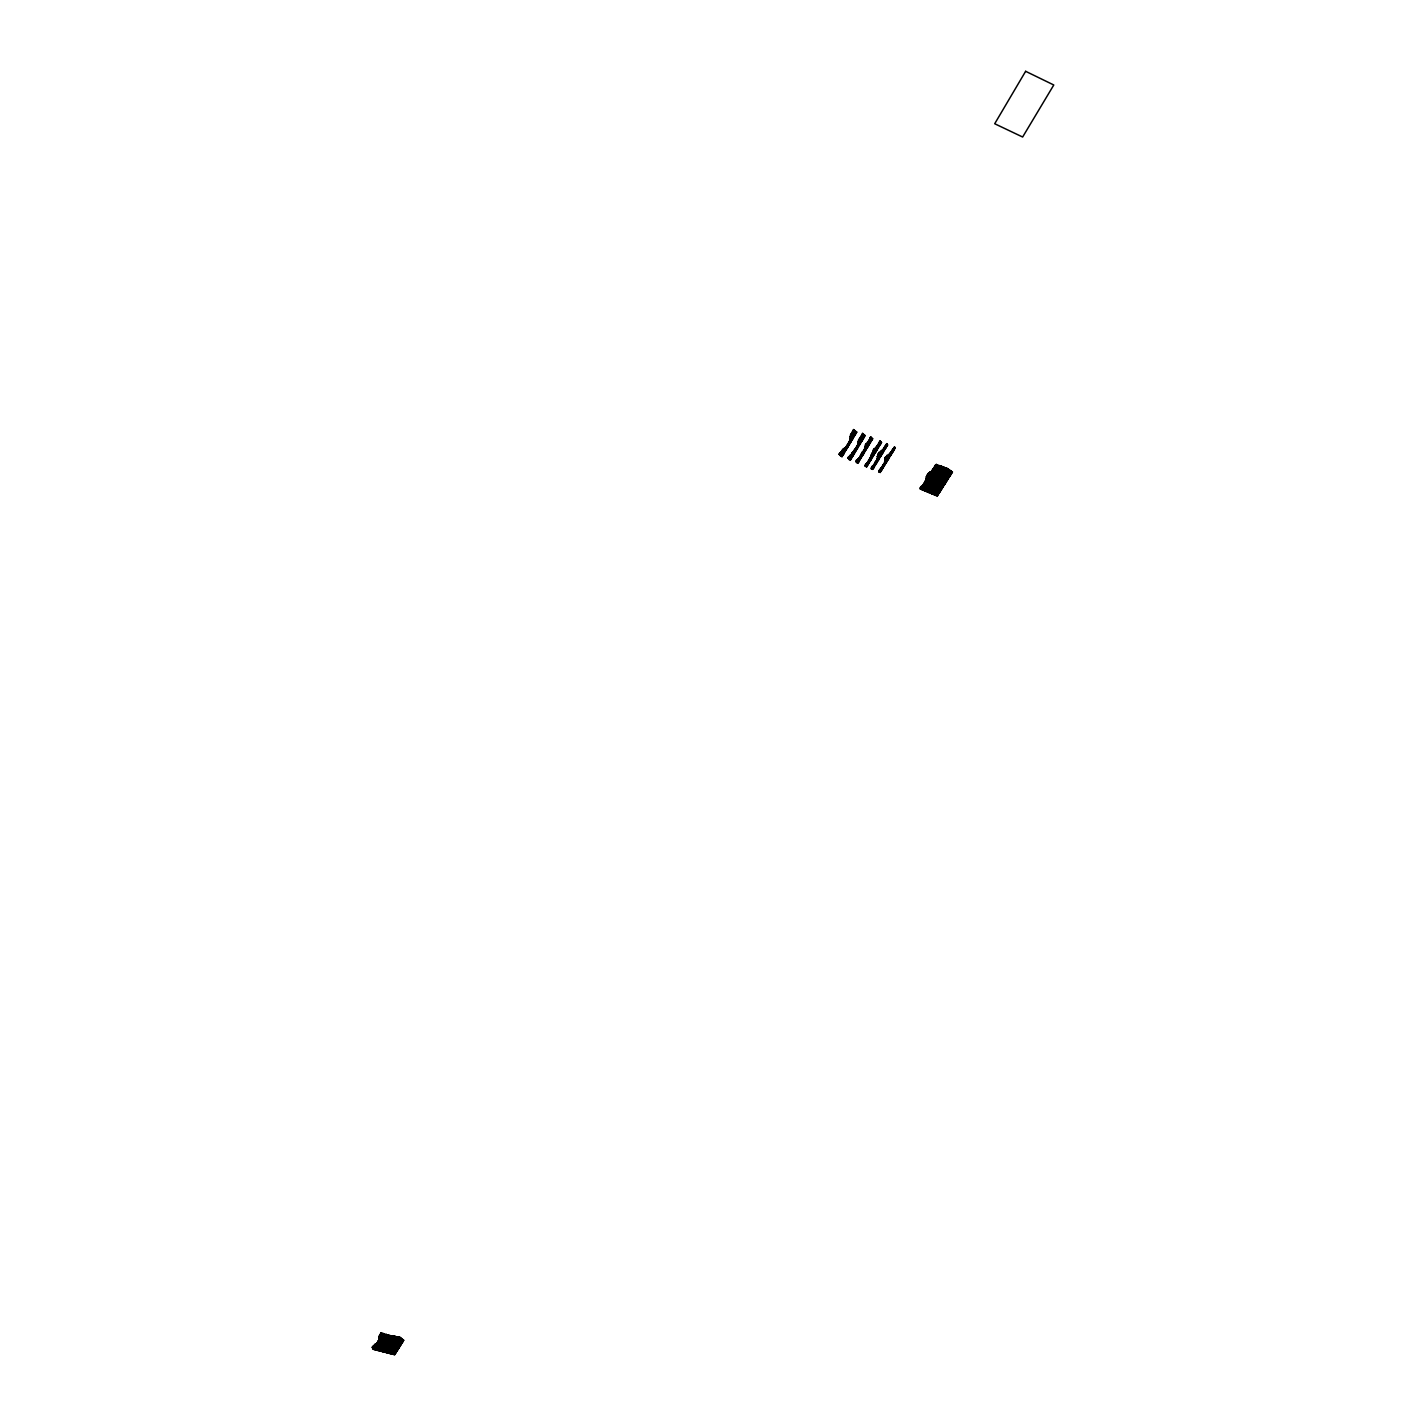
<?xml version="1.0" encoding="UTF-8"?>
<svg xmlns="http://www.w3.org/2000/svg" width="1426" height="1426" viewBox="0 0 1426 1426"><rect width="100%" height="100%" fill="white"/><g stroke="black" fill="none" stroke-linecap="round" stroke-linejoin="round"><path stroke-width="1.5" d="M392.649 1338.729L393.843 1340.547L394.289 1338.212L394.36 1339.745L393.166 1337.927L393.148 1339.424L392.489 1337.855L391.99 1338.658L392.649 1340.226L393.915 1336.198L395.358 1338.123L386.286 1352.579L388.389 1350.992L386.785 1351.777L387.498 1349.798L386.089 1350.672L385.68 1349.21M887.614 445.001L886.705 443.646L887.614 445.001L872.73 469.368L871.286 468.762L872.106 466.373L873.55 468.013L872.106 466.373M384.574 1343.239L384.343 1344.647L383.487 1342.989L382.988 1343.791L383.826 1345.449L384.574 1343.239L385.537 1344.95L385.822 1342.543L387.23 1344.451L388.246 1342.365L388.924 1343.952L390.671 1342.205L390.635 1343.452L392.31 1342.704L390.118 1344.255L389.851 1342.864L388.425 1344.754L387.409 1343.025L386.731 1345.253L384.075 1343.007L384.343 1344.647L383.469 1341.937L386.036 1344.148L386.589 1341.866L387.729 1343.648L388.977 1341.67L389.441 1343.149L392.453 1342.775L391.312 1344.558L393.095 1343.862M396.749 1346.643L394.075 1348.996L393.629 1347.517L392.364 1349.495L391.187 1347.677L390.671 1349.994L388.549 1346.964L389.993 1348.889L390.368 1346.518L392.881 1348.693L395.038 1346.091L395.073 1347.392L396.749 1346.643L395.768 1348.497L398.407 1347.142L396.268 1347.695L396.998 1345.716L395.59 1346.59L395.055 1345.074L394.396 1346.287L393.719 1344.7L392.685 1346.786L391.597 1345.021L390.492 1348.087L388.692 1346.001L388.799 1348.568L386.927 1346.465L387.444 1345.663L389.298 1347.766L388.995 1346.126L390.492 1348.087L390.368 1346.518M391.187 1347.677L391.187 1349.192L388.193 1346.786M943.566 482.665L942.586 484.787L944.208 484.608L942.319 487.157L938.985 485.731L937.238 487.603L933.994 485.196L933.584 487.763L931.249 485.678L932.158 487.175L930.019 485.179L930.857 483.86L932.996 485.856L932.426 484.519L934.297 481.97L938.914 484.947L941.41 483.467L939.752 483.628L939.984 481.097L944.725 483.111L944.832 484.038L927.845 476.997L926.882 475.464L928.718 472.879L946.525 481.382L929.52 474.323L928.718 472.879M385.537 1343.452L385.02 1345.752L384.075 1344.041M935.83 485.999L934.993 488.352L931.802 485.963L931.909 490.419L930.679 488.904L931.517 487.585M398.977 1345.591L398.335 1344.041L397.284 1346.091L397.052 1344.718L396.767 1346.893L398.389 1346.108L397.462 1347.998L399.12 1347.231L396.446 1349.602L396.464 1348.336L395.947 1350.404L397.515 1348.568L397.64 1349.905L376.143 1344.415L379.441 1342.08L379.548 1343.417L380.706 1341.385L382.453 1343.221L382.239 1341.616L381.936 1344.023L380.136 1342.169L379.049 1344.219L378.639 1342.757L377.355 1344.718L376.767 1343.185L376.838 1345.52L377.73 1343.381L378.55 1345.021L379.084 1343.755L379.744 1345.324L380.724 1344.255L380.938 1345.627L384.521 1345.271L384.521 1346.554L385.466 1344.433L386.214 1346.055L386.268 1344.575L387.409 1346.358L387.961 1344.076L390.314 1346.162L391.562 1344.201L392.007 1345.681L395.109 1343.274L395.394 1344.682L395.84 1343.363L397.783 1345.288L398.317 1342.989L399.494 1344.789L399.44 1343.274L398.977 1345.591L397.801 1343.791M398.317 1342.989L398.3 1344.486L397.426 1341.795L398.799 1343.684L398.3 1341.955L398.3 1344.486L397.07 1342.65L396.588 1344.985L395.804 1343.345L395.394 1344.682L395.162 1343.292L393.023 1344.058L394.307 1342.347L392.328 1342.953L393.095 1340.993L391.633 1341.848L391.17 1340.351L393.113 1339.959L393.344 1341.349L394.342 1340.297L394.539 1341.652L395.376 1339.495L397.426 1341.456L397.159 1339.834L396.927 1342.276L396.321 1339.691M392.578 1343.631L390.813 1345.36L391.348 1343.292L392.506 1344.878L395.002 1342.419L393.523 1343.256L394.342 1341.331L392.827 1342.151L393.113 1339.959M392.649 1340.226L391.99 1338.658L390.956 1340.725L390.421 1339.228L389.245 1341.224L388.585 1339.656L387.551 1341.723L386.482 1339.977L385.84 1342.223L384.218 1340.208L384.147 1342.722L382.471 1340.69L382.952 1342.419L381.794 1340.618L381.758 1342.116L381.348 1339.62L382.257 1341.313L382.097 1339.727L381.758 1342.116L381.099 1340.529L380.047 1342.615L381.099 1340.529M387.961 1344.076L387.925 1345.556L386.499 1343.648L386.214 1346.055L385.038 1344.255M941.926 481.952L939.752 483.628L935.206 480.669L934.369 482.006L936.098 483.77L936.347 482.897L940.358 484.68L939.502 486.872L942.319 488.031L925.331 481.008L925.813 480.223L928.166 482.184L928.148 481.132L929.592 482.772L928.95 481.4L927.916 485.428L926.668 483.895L927.506 482.576L931.588 485.268L930.857 483.86M940.358 484.68L942.55 485.678L943.388 484.341L941.089 483.289M894.28 449.493L892.854 448.887L894.28 449.493L894.565 446.962L895.118 448.138L880.198 472.452L878.773 471.846L879.646 469.493L881.036 471.097L879.646 469.493M380.724 1344.255L380.439 1346.447L382.15 1345.698L381.651 1346.5L378.746 1346.928L378.264 1345.449L377.034 1347.427L375.911 1345.645L375.341 1347.927L373.505 1345.823L373.648 1348.426L395.109 1353.898L393.469 1350.868L395.626 1353.096L374.147 1347.623L373.505 1345.823M378.264 1345.449L378.746 1346.928L382.257 1344.718M893.478 449.992L892.016 450.242L893.46 450.848L894.316 448.637M380.475 1345.181L379.423 1348.051L381.651 1346.5M379.94 1347.249L379.976 1345.984M385.198 1347.178L384.2 1349.263L383.808 1347.802L382.507 1349.762L382.061 1348.283L380.813 1350.262L379.976 1348.604L380.314 1351.064L389.387 1336.59L389.209 1335.235L386.482 1336.768L385.893 1335.235L385.983 1337.588L388.941 1337.178L387.872 1339.014L390.492 1337.641L388.371 1338.194L389.173 1336.251L387.676 1337.089L387.729 1334.789L388.175 1336.269L379.12 1350.743L378.246 1349.085L378.746 1348.283L379.619 1349.959L381.009 1348.033L381.312 1349.459L383.006 1347.677L383.024 1348.96L386.054 1345.502L386.909 1347.16L386.749 1345.574L385.911 1348.764L385.697 1346.376L388.799 1348.568L388.549 1346.964M396.998 1340.797L398.799 1343.684L398.442 1340.993L399.316 1342.882L396.214 1340.672L393.523 1343.256M387.212 1336.625L386.66 1338.693L388.442 1337.98M386.268 1344.575L385.715 1346.857L384.967 1345.235M388.211 1337.891L386.161 1339.495L385.769 1338.051L384.467 1339.994L383.309 1338.212L382.756 1340.493L381.223 1338.533L381.722 1337.731L383.255 1339.691L384.164 1337.552L384.967 1339.192L386.589 1337.392L386.66 1338.693L389.583 1338.265L388.549 1340.119L391.17 1337.713L389.565 1338.515L390.51 1336.625L388.87 1337.392L388.71 1336.037M383.309 1338.212L383.255 1339.691L382.507 1337.035L383.772 1338.889L384.895 1336.857L385.466 1338.39L386.713 1337.445M941.802 486.89L941.481 489.368L924.494 482.345L927.328 483.503L927.506 482.576M396.998 1348.568L395.252 1349.299L395.145 1347.98L393.558 1349.798L392.72 1348.14L391.865 1350.297L388.567 1347.98L387.783 1350.172L387.462 1348.746L386.963 1349.549L387.284 1350.975L389.351 1350.172L389.672 1351.581L390.1 1350.262L390.867 1351.884L390.795 1350.351L392.043 1352.187L391.615 1350.493L393.237 1352.49L392.863 1350.814L394.432 1352.793L394.503 1350.297L396.125 1352.311L374.646 1346.821L374.218 1345.11L375.84 1347.124L377.034 1344.094L378.05 1345.823L379.423 1342.882L380.243 1344.522L381.794 1340.618M885.368 461.079L885.421 460.063L886.812 461.685L884.744 459.707L885.582 458.37L887.632 460.331L884.922 458.013L885.742 456.659L888.469 458.976L885.742 456.659M384.075 1349.745L384.396 1351.171L387.462 1348.746M386.589 1341.866L386.535 1343.345L384.913 1341.331L384.842 1343.845L382.934 1341.706L383.434 1340.903L385.341 1343.025L385.056 1341.385L386.535 1343.345L387.801 1340.333L388.745 1342.044L391.669 1339.549M390.1 1350.262L389.155 1352.383L389.084 1351.064L387.979 1352.08L388.532 1350.03M884.548 462.434L885.992 463.022L884.548 462.434L885.421 460.063M925.955 482.059L924.244 485.589L926.74 482.327M939.752 474.341L938.878 476.516L941.713 477.692L941.802 476.73L943.121 478.28L942.639 477.015L942.283 479.617L929.253 473.147L930.091 471.81L931.784 473.575L932.854 471.346L943.959 476.961L943.299 475.589L943.121 478.28L941.659 476.658L942.497 475.321M375.911 1345.645L375.84 1347.124L374.325 1345.164L374.646 1346.821M389.548 1348.194L388.977 1350.475L388.05 1348.782M879.236 443.219L879.61 442.381L880.68 443.825L879.236 443.219L880.109 440.848L881.518 442.452L866.651 466.855L865.225 466.266L865.814 463.753L867.471 465.518L865.814 463.753M865.225 466.266L880.109 440.848M398.959 1339.05L396.428 1336.625L398.442 1339.852L397.391 1336.839L398.959 1339.05L389.851 1353.488L390.795 1350.351M396.481 1341.599L396.41 1343.078L396.214 1340.672M374.147 1347.623L374.824 1344.361L375.145 1346.019L396.624 1351.509L395.519 1349.727L394.931 1352.008L393.362 1350.03L393.736 1351.705L392.132 1349.691L392.56 1351.402L391.063 1349.442L390.867 1351.884L390.296 1349.335L391.366 1351.082L391.758 1348.746L393.059 1350.6L394.146 1348.55L394.752 1350.101L395.965 1349.139M395.519 1349.727L395.43 1351.206L394.396 1349.459L393.736 1351.705L393.148 1349.121L394.253 1350.903L396.535 1349.156L397.141 1350.707L375.644 1345.217L375.769 1343.755L376.838 1345.52L377.034 1344.094M395.376 1339.495L395.733 1341.955L395.804 1340.493M389.993 1338.444L389.066 1339.317L391.33 1338.586L391.455 1339.923L391.223 1338.551L388.05 1340.921L387.516 1339.406L386.357 1341.42L385.234 1339.638L384.646 1341.919L382.881 1339.852L382.453 1343.221L380.599 1341.349M385.234 1339.638L385.145 1341.117L383.879 1339.264L383.451 1341.616L380.992 1339.46L381.491 1338.658L382.756 1340.493L382.4 1338.836L383.95 1340.814L384.842 1338.658L385.662 1340.315L387.266 1338.497L387.355 1339.816L389.066 1339.067M941.802 476.73L940.019 480.366L931.731 475.928L930.679 478.173L928.558 476.195L928.433 478.922L926.258 476.908L927.078 475.571L929.271 477.585L929.734 475.036L932.943 477.425L935.812 474.359L938.878 476.516L940.803 474.733M392.007 1345.681L392.079 1344.433M392.631 1349.923L392.56 1351.402L391.259 1349.531M393.148 1349.121L393.059 1350.6L392.72 1348.14M383.38 1335.039L381.116 1332.74L380.243 1334.415L382.382 1336.661L382.81 1333.274L383.38 1335.039L374.343 1349.531L374.325 1346.982L376.036 1349.032L376.767 1346.821L377.73 1348.533L379.227 1346.661L379.423 1348.051L380.76 1347.124L381.544 1348.265L380.118 1349.156L379.762 1347.713L378.425 1349.638L377.373 1347.891L376.874 1348.693L377.926 1350.44L386.981 1335.966L386.143 1334.308L385.287 1336.465L384.182 1334.7L384.075 1336.162L382.311 1334.076L382.881 1335.841L380.617 1333.542L381.687 1335.538L403.219 1341.082L399.868 1338.301L401.508 1341.581L398.549 1338.978L399.066 1338.176L402.025 1340.779L399.868 1338.301M391.597 1345.021L391.508 1346.483L390.528 1344.754L389.797 1346.964L386 1344.451M375.145 1346.019L375.769 1343.755M861.322 454.502L861.625 453.611L862.766 455.108L861.322 454.502L862.231 452.149L863.603 453.753L862.231 452.149M882.017 451.186L882.088 450.206L883.46 451.792M881.268 451.561L882.623 453.147L881.179 452.559L882.088 450.206M384.182 1334.7L382.56 1338.586L380.831 1336.518L380.867 1339.085L379.102 1337.018L379.619 1336.198L381.366 1338.265L380.974 1336.59L382.56 1338.586L382.507 1337.035M386.482 1339.977L386.357 1341.42L386.25 1339.067L386.856 1340.618L388.549 1338.836L388.549 1340.119M389.797 1350.137L389.672 1351.581L388.977 1349.994L389.476 1349.192L390.171 1350.778L390.296 1349.335M380.76 1347.124L378.924 1348.853L378.318 1347.285L377.23 1349.335L375.894 1347.463L376.731 1350.137L376.874 1348.693M377.373 1347.891L377.23 1349.335L376.268 1347.623M381.152 1347.303L380.635 1348.354L383.558 1346.091L381.633 1346.75L381.758 1345.52M390.439 1341.545L389.922 1340.03L389.94 1342.347L391.259 1341.42L391.134 1342.65L392.97 1341.973L391.829 1343.755L393.808 1343.149M931.998 489.439L931.071 491.756L929.36 490.134L930.198 488.797L933.317 491.007L932.818 489.706L931.641 493.663L947.452 468.548L952.425 472.042L937.292 495.981L920.323 488.993L920.216 487.888L921.053 486.569L928.237 490.58L928.968 488.316L925.028 486.569L926.668 483.895L926.508 484.84L925.117 483.396L923.656 483.664L940.643 490.687L937.577 488.369L936.989 490.847L934.6 488.726L935.563 490.259L936.08 487.728L937.809 489.528L939.057 487.371L940.964 488.209M380.118 1349.156L380.243 1347.927M853.069 451.757L854.424 453.343L852.98 452.755L853.889 450.402L855.244 451.989L853.889 450.402M876.027 447.675L877.364 449.261L875.92 448.673L876.847 446.32L878.202 447.907L876.847 446.32M394.396 1349.459L394.253 1350.903L393.647 1349.352M941.392 471.489L940.536 472.826L941.98 474.43L942.479 471.899L942.818 473.093L938.13 470.081L939.716 467.354L940.251 468.655L938.932 467.086L937.987 469.404L936.561 468.798L937.256 466.516L935.509 465.749L936.347 464.413L936.829 465.518L921.749 489.581L920.216 487.888M938.932 467.086L938.825 468.049L937.738 466.623L938.575 465.286L939.663 466.712L939.484 465.589L938.825 468.049L937.399 467.461L937.577 464.894L938.237 466.124L923.157 490.152L922.069 488.708L923.531 485.945L927.666 488.672L929.146 486.658L931.321 488.512L929.823 486.836L930.643 485.517L932.158 487.175L931.802 485.963M926.864 480.615L928.166 482.184L928.647 479.617L929.003 480.847L927.702 479.279L926.757 481.596L925.331 481.008M927.702 479.279L927.595 480.259L926.044 478.566L926.882 477.247L928.433 478.922L928.005 477.674L927.595 480.259L926.65 478.886L926.169 479.671L943.156 486.712L940.572 484.787M891.785 453.557L890.359 452.969L891.785 453.557L892.729 451.382L891.179 451.596L892.623 452.202L893.835 450.17L892.016 450.242M923.531 485.945L923.406 486.908L922.479 485.553L921.998 486.337L938.968 493.343L936.579 491.221L937.417 489.884L939.805 492.006L922.836 485L929.146 486.658M938.682 470.366L937.72 472.666L936.436 471.133L937.274 469.796L938.558 471.329L937.363 469.831L938.201 468.494L940.821 470.58L940.322 469.297L939.984 471.917L938.13 470.081M387.409 1343.025L387.23 1344.451L386.089 1342.668M374.824 1344.361L377.534 1346.625L378.763 1344.629L379.245 1346.126L380.225 1345.057M390.528 1344.754L390.314 1346.162L389.316 1344.451L388.603 1346.661L387.462 1344.878M389.316 1344.451L389.12 1345.859L388.924 1343.47L389.619 1345.057L390.831 1344.094M848.523 445.803L847.08 445.215M847.704 447.176L846.26 446.57L847.704 447.176L848.648 444.983M387.016 1351.634L385.091 1352.276L394.164 1337.82L393.184 1336.091L383.897 1351.973L383.826 1350.654L387.516 1350.832L386.286 1352.579M392.97 1337.517L393.184 1336.091M384.325 1349.852L383.202 1350.868L382.614 1349.317L382.008 1350.565L381.063 1348.853L380.564 1349.656L381.508 1351.367L390.492 1335.574L390.76 1338.818L392.489 1337.855M392.4 1335.966L391.277 1338.016L391.455 1336.804M936.436 471.133L936.294 472.077L935.278 470.669L932.034 470.313L949.056 477.389L945.848 474.84L945.01 476.177L946.793 478.138L943.869 475.731L944.707 474.395L947.63 476.801L945.848 474.84M937.274 469.796L937.132 470.74L932.871 468.958L949.894 476.052L946.098 473.182L945.242 474.519L947.63 476.801L944.404 474.234L945.26 472.897L948.486 475.464L946.098 473.182M945.242 479.849L944.262 482.131L943.103 480.651L943.941 479.314M947.042 470.117L950.162 472.79L946.115 469.796L945.278 471.133L949.324 474.127L946.204 471.471L947.042 470.117L951.588 473.379L934.565 466.284L936.151 466.106L935.723 470.152L937.363 469.831M936.686 468.013L937.987 469.404L938.201 468.494M940.126 470.972L939.128 473.254L937.845 471.703M942.426 478.673L941.445 480.954L940.073 479.368M376.767 1346.821L376.535 1348.23L375.163 1346.34L375.341 1347.927L373.719 1345.912M393.701 1345.181L393.915 1343.987M381.491 1338.658L381.562 1340.19L380.617 1338.497L379.851 1340.69L379.637 1339.317L378.157 1341.189L399.654 1346.697L398.353 1345.074L398.656 1348.301L377.159 1342.811L380.029 1341.331L380.047 1342.615M378.157 1341.189L379.583 1340.315L377.658 1341.991L399.155 1347.499L399.369 1346.322M942.14 473.503L941.303 474.84L942.55 476.355L943.049 473.824L943.388 475.018L939.288 472.309M380.314 1351.064L381.063 1348.853M941.303 474.84L941.124 475.767L939.092 474.002L940.536 472.826M380.617 1338.497L380.368 1339.887L379.637 1337.249L382.061 1339.388L382.008 1337.855M381.312 1349.459L381.544 1348.265M382.043 1347.463L381.829 1348.657L384.343 1346.215L381.633 1346.75M387.801 1340.333L387.551 1341.723L387.016 1340.208M396.998 1345.716L396.767 1346.893L398.353 1345.074M929.36 490.134L928.237 490.58L931.071 491.756L931.374 490.883L932.479 492.326L932.141 491.114L933.905 492.915L932.907 491.364L935.313 493.503L933.763 491.649L936.722 494.073L935.1 492.202L935.937 490.883L938.968 493.343M388.567 1347.98L388.282 1349.37L386.909 1347.481L387.106 1349.067L385.858 1347.231M389.744 1340.422L390.492 1338.444L389.066 1339.317M930.608 490.633L928.825 492.487L929.805 490.366M381.508 1351.367L382.952 1348.443L383.701 1350.065L384.717 1347.98L385.394 1349.566L386.179 1347.374L388.282 1349.37L388.05 1347.766M385.911 1348.764L386.179 1347.374M928.986 491.685L925.991 491.328L926.989 489.207M379.084 1341.135L378.853 1342.312L380.029 1341.331M379.583 1340.315L379.352 1341.492L380.385 1340.44M380.831 1340.422L380.546 1341.813L380.047 1340.297M381.348 1339.62L381.063 1340.993L380.118 1339.299M930.679 488.904L930.501 489.831L928.308 487.977M925.028 486.569L923.406 486.908L923.87 484.519M935.438 477.567L933.513 479.35L932.301 477.835L931.267 480.099L929.128 478.102L929.003 480.847L927.167 479.011M932.301 477.835L932.105 478.762L930.483 477.033L929.841 479.51L927.72 477.532M393.095 1340.993L392.827 1342.151L394.342 1340.297M380.368 1343.078L381.437 1344.825L382.257 1342.65L383.131 1344.326L383.487 1342.989M382.257 1342.65L381.936 1344.023L380.207 1342.205M377.926 1350.44L378.246 1349.085M378.746 1348.283L378.425 1349.638L378.318 1347.285M397.426 1341.795L397.604 1343.381L396.731 1341.706L395.911 1343.88L395.519 1342.419M396.731 1341.706L394.717 1343.577L395.269 1341.51M931.731 475.928L931.517 476.837L929.948 475.143L931.677 472.487L933.192 474.163L935.812 474.359M850.359 439.743L850.573 438.816L851.803 440.349L849.932 438.477L850.752 437.105L852.623 438.976L850.092 436.766L850.912 435.393L853.461 437.604L850.449 435.144L852.908 431.026L855.921 433.504L852.73 430.937L853.55 429.565L856.759 432.131L841.982 456.694L839.005 454.217L839.807 452.862L842.802 455.34L839.807 452.862M386.054 1345.502L384.022 1347.356L384.521 1345.271M849.539 441.115L850.983 441.721L849.539 441.115L850.573 438.816M392.881 1348.693L392.025 1347.035L391.187 1349.192L389.868 1347.32M392.025 1347.035L391.687 1348.39L390.546 1346.59M385.68 1348.176L386.589 1349.869L387.444 1347.713M394.2 1344.379L394.503 1343.221L393.023 1344.058M395.002 1342.419L394.717 1343.577L396.339 1342.561L397.105 1344.183L397.07 1342.65M397.64 1349.905L398.442 1347.962L396.945 1348.8L398.407 1347.142M376.731 1350.137L386.143 1334.308M381.758 1343.47L382.631 1345.146L382.988 1343.791M379.976 1348.604L379.619 1349.959L379.263 1348.497M379.12 1350.743L379.476 1349.406M932.854 471.346L931.196 471.65L948.201 478.708L945.652 476.516L945.099 480.794L943.281 478.976L944.119 477.639L945.955 479.457L943.477 477.3L944.315 475.963L946.793 478.138L945.652 476.516M926.258 476.908L927.007 478.334L944.208 484.608M379.423 1342.882L378.55 1345.021L378.639 1342.757M388.799 1345.253L389.797 1346.964L389.494 1345.324L390.991 1347.285L391.045 1345.787L392.186 1347.588L392.756 1346.322L393.38 1347.891L396.071 1347.356L395.252 1349.299L396.464 1348.336M943.103 480.651L942.853 481.542L941.588 480.009M384.343 1346.215L384.022 1347.356L385.02 1346.304M383.024 1348.96L383.344 1347.82M377.73 1343.381L377.355 1344.718L377.765 1342.597M393.826 1341.1L394.022 1342.454L394.342 1341.331M384.164 1337.552L383.772 1338.889L382.685 1337.125M396.339 1342.561L394.895 1345.484L394.36 1343.969L393.202 1345.984L392.596 1344.433L392.685 1346.786M377.854 1343.916L378.692 1341.991L377.159 1342.811M936.846 476.516L935.777 478.601L937.185 479.189L940.287 476.248M387.712 1338.693L387.355 1339.816L388.549 1338.836M941.41 483.467L942.729 484.002M864.619 449.083L864.905 448.192L866.063 449.671L864.619 449.083L865.404 446.659L866.883 448.317L864.958 446.427L865.796 445.055L867.721 446.962L865.439 444.876L866.259 443.522L868.541 445.589L866.259 443.522M860.502 455.874L860.805 454.965L861.946 456.463M863.8 450.438L864.085 449.546L865.243 451.044M858.042 459.921L858.345 459.029L859.486 460.527L857.953 458.833L859.486 460.527M858.862 458.584L859.165 457.675L860.306 459.172L858.862 458.584L861.019 455.09M385.466 1344.433L383.327 1346.251L383.024 1344.825M389.084 1351.064L387.462 1352.882L396.553 1338.426L394.628 1336.287L393.772 1337.962L395.555 1340.048L395.376 1337.428L396.054 1339.246L394.271 1337.16L394.859 1338.925L393.398 1337L393.665 1338.622L392.899 1337L391.954 1339.121L391.687 1337.731M392.899 1337L390.76 1338.818L391.17 1337.713M382.952 1348.443L382.008 1350.565L381.562 1349.085M393.843 1340.547L393.095 1338.925L392.15 1341.046L391.419 1339.442M939.984 481.097L937.773 481.115L936.65 479.653L935.509 481.863L933.941 480.152L933.264 482.612L931 480.544L931.838 482.024L932.497 479.564L935.509 481.863L935.206 480.669M936.65 479.653L936.347 480.526L933.977 478.566L932.105 478.762L930.893 477.264M940.554 486.391L938.647 488.191L937.542 486.747L936.401 488.94L934.44 487.032L934.155 489.688L930.982 487.3M937.542 486.747L935.83 487.032L934.404 485.41L935.242 484.074L936.668 485.696L939.342 482.541M929.77 491.952L931.641 493.663M381.223 1338.533L381.562 1340.19L379.637 1338.283L378.656 1340.387L400.171 1345.894L399.44 1344.308L398.478 1346.394L398.335 1344.041M394.877 1339.264L397.426 1341.456L397.266 1338.854L397.943 1340.654L395.394 1338.461L395.038 1340.85L394.325 1339.246L393.344 1341.349L393.095 1338.925M395.287 1344.148L396.089 1345.787L397.07 1343.684M399.44 1343.274L400.67 1345.092L379.156 1339.584L379.637 1338.283M384.717 1348.461L385.697 1346.376M387.462 1352.882L388.389 1350.992M385.091 1352.276L386 1350.386M388.977 1349.994L388.478 1351.278L388.05 1349.816M389.476 1349.192L387.284 1350.975M388.425 1344.272L387.925 1345.556L386.909 1343.827M388.924 1343.47L388.425 1344.754L387.747 1343.167M870.145 458.156L870.484 457.3L871.589 458.762M870.965 456.801L871.322 455.946L872.409 457.407L870.751 455.643L873.104 451.525L874.887 453.343L872.837 451.382L873.675 450.028L875.724 451.989L873.425 449.903L874.263 448.548L876.544 450.634L874.263 448.548M937.738 466.623L937.399 467.461L937.256 466.516M866.045 464.912L866.384 464.056L867.471 465.518M866.865 463.575L867.204 462.701L868.309 464.163L866.865 463.575L868.523 461.614L869.129 462.808L867.685 462.22L868.523 461.614M889.04 454.823L890.127 456.267L888.683 455.678L889.86 453.468L890.965 454.912L889.86 453.468M388.246 1342.365L387.729 1343.648L386.767 1341.937M862.142 453.147L862.498 452.292L863.603 453.753M862.98 451.792L863.318 450.937L864.423 452.399M379.476 1346.786L378.229 1347.73L377.587 1346.162L376.535 1348.23L375.412 1346.447M399.12 1347.231L398.139 1349.103L376.66 1343.613L378.193 1342.793M878.416 444.573L878.773 443.736L879.86 445.179M939.948 472.666L936.757 471.293L935.456 473.414L934.44 472.024L933.192 474.163L932.016 472.683M934.404 472.006L934.03 472.826L933.442 471.65L934.28 470.313M876.01 463.967L874.566 463.379M876.83 462.63L875.404 462.024L876.83 462.63L876.865 459.974L877.667 461.275M849.343 444.449L847.9 443.842L849.343 444.449L850.146 442.185L848.72 442.47L850.146 442.185M875.19 465.322L873.746 464.733M945.456 478.191L947.363 480.045L930.358 472.986L930.732 472.166L931.784 473.575L931.677 472.487M381.437 1344.825L380.831 1343.274L379.744 1345.324L379.084 1343.755M392.596 1344.433L391.508 1346.483L391.045 1345.003M388.585 1351.866L388.656 1353.185L389.761 1351.135L390.35 1352.686L390.421 1351.206L391.544 1352.989L391.098 1351.278L392.738 1353.292L391.829 1351.385L393.933 1353.595L392.97 1351.67M394.146 1348.55L393.558 1349.798L393.13 1348.319M876.758 447.301L877.15 446.481L878.202 447.907M877.578 445.946L877.988 445.126L879.022 446.552M385.751 1339.87L385.145 1341.117L384.842 1338.658M386.25 1339.067L385.662 1340.315L385.27 1338.854M844.62 449.297L845.03 448.459L846.064 449.903L844.388 448.12L843.8 450.652L845.261 451.258L843.568 449.475M845.44 447.924L845.85 447.087L846.884 448.53L845.44 447.924L847.276 446.053M378.87 1342.062L378.353 1343.114L379.441 1342.08M381.972 1334.968L384.77 1337.267L385.893 1335.235M939.057 487.371L938.647 488.191L938.148 487.05M375.644 1345.217L376.767 1343.185M383.006 1347.677L381.829 1348.657L383.059 1346.893L381.134 1347.552L382.15 1345.698M397.052 1344.718L393.879 1347.089L393.219 1345.502L392.186 1347.588L390.011 1345.556M392.506 1344.878L393.594 1343.042L391.829 1343.755M397.943 1341.795L399.993 1343.987L399.423 1341.189L401.686 1343.488L380.172 1337.962L379.245 1336.037L379.762 1335.235L381.865 1337.463L381.473 1335.77L383.077 1337.766L383.202 1336.322L384.271 1338.087L385.483 1336.091L385.983 1337.588L387.569 1335.752M936.757 471.293L936.294 472.077L935.634 470.865L938.13 466.819M857.079 445.946L857.561 445.162L858.523 446.552M857.899 444.591L858.381 443.789L859.343 445.179L857.899 444.591L858.666 442.149L860.181 443.825L858.078 441.828L858.898 440.474L861.001 442.452L858.47 440.242L861.928 434.877L864.299 436.998L861.732 434.752L862.552 433.397L865.136 435.625L850.342 460.135L847.864 457.942L848.684 456.587L851.144 458.78L848.684 456.587M841.358 454.734L840.164 453.058L840.984 451.703L843.622 453.967L840.984 451.703M842.16 453.379L841.233 451.828L842.998 449.19L845.261 451.258M840.538 456.088L855.297 431.525L853.55 429.565M848.72 442.47L850.395 440.509M849.7 458.174L849.914 455.447L851.964 457.425L849.914 455.447M850.52 456.819L852.837 451.632L854.424 453.343M848.88 459.529L863.675 435.019L862.552 433.397M853.8 451.4L855.226 449.315L856.063 450.634L854.62 450.028L855.226 449.315M854.62 450.028L857.989 445.375M867.685 442.47L869.361 444.235L867.685 442.47L870.127 438.352L871.856 440.135L869.878 438.228L870.716 436.855L872.676 438.762L857.846 463.236L855.832 461.275L856.652 459.921L858.666 461.881L856.652 459.921M867.097 445.001L867.454 442.345L869.361 444.235M857.222 461.275L857.953 458.833M856.402 462.63L871.233 438.156L870.716 436.855M870.983 457.55L869.325 459.511L870.769 460.117L870.484 459.083L867.685 462.22M875.101 450.028L875.6 447.461L877.364 449.261M877.043 459.332L877.685 458.619L878.487 459.921L877.043 459.332L877.863 456.926L879.307 458.566L877.222 456.587L878.042 455.233L880.145 457.211L877.703 455.054L879.236 452.274L881.803 454.502L879.236 452.274M880.359 453.914L880.68 451.24L882.623 453.147M871.286 468.762L886.705 443.646M883.853 449.333L884.28 450.438L882.837 449.832L885.653 446.695L885.938 447.711L884.494 447.122L886.295 445.233L886.776 446.356L885.867 445.001L886.776 446.356M874.191 465.678L874.37 466.676L872.926 466.07L875.011 464.341M887.025 458.37L886.901 455.482L889.307 457.621L886.901 455.482M887.863 457.033L888.398 454.484L890.127 456.267M878.773 471.846L894.565 446.962M879.592 470.509L881.125 468.494L881.856 469.76L880.412 469.172L881.125 468.494M889.521 454.324L891.321 452.434M881.856 469.76L882.605 467.496L881.25 467.817L883.264 467.835L881.25 467.817M884.263 464.805L882.89 465.126L884.334 465.714L885.083 463.45L883.728 463.771L885.154 464.377L885.083 463.45M393.469 1350.868L394.432 1352.793L392.328 1350.582L391.259 1352.151L393.416 1354.397L402.524 1339.977L399.191 1337.196L398.674 1337.998L402.025 1340.779L400.011 1337.338L403.718 1340.28L394.61 1354.7L373.149 1349.228L372.222 1347.303L372.721 1346.5L374.842 1348.729L374.664 1347.142L376.036 1349.032L375.894 1347.463M399.44 1340.173L401.009 1342.383L398.71 1340.066L398.193 1340.886L400.492 1343.185L399.44 1340.173L402.203 1342.686L380.671 1337.16L379.797 1335.253L380.296 1334.451L382.382 1336.661L382.025 1334.986L383.576 1336.964L383.754 1335.538L384.77 1337.267M373.149 1349.228L382.186 1334.736L381.116 1332.74M379.637 1339.317L379.352 1341.492L380.546 1339.495L381.063 1340.993L380.992 1339.46M381.687 1335.538L380.742 1333.613L382.881 1335.841L382.471 1334.148L384.075 1336.162L384.485 1333.791L385.786 1335.663M373.826 1347.784L375.537 1349.834L384.485 1333.791M380.831 1343.274L380.938 1345.627L382.257 1343.684L382.631 1345.146M379.227 1346.661L378.924 1348.853M387.266 1338.497L386.856 1340.618M389.173 1336.251L387.177 1337.891L387.052 1336.554M920.323 488.993L936.347 464.413M924.494 482.345L926.383 480.526M931.196 471.65L933.085 469.831M388.585 1339.656L388.745 1342.044M390.51 1336.625L388.371 1338.194M389.583 1339.067L389.245 1341.224M390.064 1337.695L391.526 1335.805L382.703 1351.67L382.115 1350.119M935.848 469.35L934.297 469.546L935.919 467.764L933.709 467.621L950.732 474.715L946.597 471.667L945.759 473.004L948.486 475.464L943.959 472.363L944.796 471.026L949.324 474.127L946.597 471.667M925.545 481.845L927.328 483.503L928.148 481.132M935.634 470.865L934.886 471.489L935.634 469.243M392.203 1336.911L390.956 1340.725M923.157 490.152L924.957 488.298M928.29 479.439L930.429 481.435L930.875 478.869L934.101 481.275L933.941 480.152M925.064 484.983L927.078 486.765L927.827 484.341L930.75 486.605L930.643 485.517M927.31 482.469L930.162 484.68L928.914 482.986L929.752 481.667L932.426 483.931L931.606 482.487L933.834 484.519L933.46 483.307L935.26 485.107L935.509 484.216L939.52 485.999M924.119 489.617L924.583 490.74L940.322 465.892L942.515 467.888L941.142 466.159L939.663 468.94L940.821 470.58L938.094 468.441M392.596 1340.779L391.633 1341.848L391.544 1340.529L391.134 1342.65L392.596 1341.795M933.567 473.343L934.618 474.751L936.401 472.879M386.143 1349.424L385.59 1351.474L387.498 1349.798M391.259 1341.42L390.118 1344.255L391.348 1343.292M935.1 492.202L938.13 494.662L921.16 487.656L921.659 486.89L922.586 488.245L922.711 487.264L925.421 489.421L927.363 487.639M926.989 485.678L928.504 487.335L929.324 484.983M928.914 482.986L931.588 485.268L930.394 483.61L931.231 482.291L935.26 485.107L935.242 484.074M925.991 491.328L941.089 467.3L940.322 465.892M392.667 1336.893L396.054 1339.246L395.376 1336.394L397.765 1338.747L388.656 1353.185M935.919 472.63L936.882 474.002L938.468 472.042M938.647 466.944L943.085 469.831L941.178 467.799L942.016 466.462L945.349 469.083L930.233 493.075M938.914 475.678L937.452 475.928L938.255 473.699M394.325 1339.246L394.539 1341.652M940.964 469.493L941.82 468.138L944.493 470.42L943.014 468.619L942.176 469.956L943.655 471.756L939.663 468.94M927.417 491.917L943.246 466.962L946.757 469.671L944.386 467.407L943.549 468.744L945.919 471.008L941.178 467.799M940.768 471.15L941.606 469.814L945.082 472.345L943.816 470.669L942.978 472.006L944.226 473.682L939.467 470.633M934.6 478.886L934.939 479.938L936.918 478.173M395.893 1338.461L396.41 1337.659L398.442 1339.852L397.355 1337.855L397.943 1340.654L394.877 1338.23M928.825 492.487L943.923 468.494L942.016 466.462M393.558 1343.827L393.202 1345.984M936.08 479.51L936.347 480.526L938.058 478.619M943.281 470.384L944.119 469.047L947.327 471.596L945.153 469.439L944.315 470.776L946.49 472.933L942.176 469.956M396.891 1337.641L399.636 1340.155L398.317 1337.035L401.348 1339.656L392.239 1354.094L390.581 1352.08L391.045 1353.791L400.153 1339.353L398.317 1337.035M943.549 468.744L947.327 471.596L944.618 469.154L945.474 467.817L949.591 470.847L934.476 494.822L932.069 492.683L933.067 494.234L948.183 470.259L945.474 467.817M396.018 1341.616L394.61 1344.076L396.089 1345.787M396.838 1338.658L399.137 1340.957L398.228 1338.016L400.831 1340.458L399.066 1338.176M931.641 489.243L933.317 491.007L933.353 488.227L935.563 490.259L933.602 488.352M938.486 478.851L938.611 479.778L941.695 475.054M942.622 473.61L943.459 472.273L945.652 474.288L944.386 472.594L943.531 473.931L944.796 475.624L941.641 473.236M397.604 1339.816L398.121 1338.996L400.314 1341.278L398.906 1339.139L401.508 1341.581L399.672 1339.246L401.009 1342.383L396.767 1339.656M944.618 469.154L948.753 472.184L945.634 469.546L946.49 468.191L951.017 471.436L935.884 495.41L932.818 492.915L934.583 490.33L937.559 492.754L936.579 491.221M389.761 1351.135L391.544 1352.989L391.49 1350.44L393.237 1352.49L392.328 1350.582M396.66 1340.636L398.121 1342.579L397.961 1339.959L399.815 1342.08L398.71 1340.066M931.16 490.758L933.905 492.915L932.764 491.293L933.602 489.974L937.559 492.754L935.937 490.883M937.221 479.956L940.59 482.291L942.212 480.33L945.688 482.719L928.683 475.66L927.72 474.127L930.108 476.248L929.948 475.143M395.43 1348.889L395.43 1351.206L396.018 1349.959L396.624 1351.509M397.783 1342.757L399.494 1344.789L399.423 1342.24L401.187 1344.29L379.673 1338.764L379.102 1337.018M935.242 489.065L938.397 491.435L938.896 488.904L940.643 490.687M941.374 481.667L942.016 482.879L943.762 480.99M398.389 1346.108L396.268 1347.695M399.44 1344.308L399.654 1346.697M397.961 1347.196L399.423 1345.324M942.925 482.327L943.424 483.467L945.01 481.507M943.994 485.375L944.725 483.111M387.729 1334.789L386.482 1336.768L385.626 1335.11M384.218 1348.782L384.895 1350.369L386.179 1348.408L386.589 1349.869M384.735 1340.458L388.228 1342.846L391.544 1340.529M394.022 1342.454L395.358 1340.511L395.733 1341.955M383.558 1346.091L382.828 1347.053L384.004 1346.073M387.979 1352.08L388.852 1350.957L389.155 1352.383M882.837 449.832L883.443 449.119L884.28 450.438M390.581 1336.893L391.526 1335.805M872.926 466.07L873.568 465.357L874.37 466.676M872.106 467.425L872.748 466.712L873.55 468.013M395.394 1345.235L394.396 1346.287L393.861 1344.771M379.869 1341.242L377.658 1341.991M884.334 465.714L882.89 465.126M883.496 467.068L882.07 466.48M388.175 1336.269L389.209 1335.235M397.515 1348.568L396.446 1349.602L397.498 1347.766L395.768 1348.497M883.728 463.771L885.154 464.377M395.145 1347.98L394.075 1348.996L393.933 1347.659M390.492 1337.641L389.565 1338.515L390.938 1337.624M388.87 1337.392L390.492 1335.574M382.703 1351.67L383.826 1350.654M386.589 1337.392L385.466 1338.39L384.984 1336.893M395.038 1346.091L393.38 1347.891L392.81 1346.358M942.212 480.33L939.306 479.118M386.785 1351.777L388.015 1350.832M939.092 474.002L937.631 473.379M939.146 482.434L937.149 481.525L936.935 482.451L935.812 480.99M933.442 471.65L932.23 471.168M856.26 447.318L857.703 447.907M397.462 1347.998L398.852 1347.124M396.499 1346.518L395.073 1347.392L394.877 1346.037M938.985 485.731L937.542 485.125M935.919 467.764L935.135 468.209L936.419 467.853M943.388 484.341L942.586 484.787L943.887 484.448M942.55 485.678L941.748 486.123L943.156 486.712M934.565 466.284L935.509 465.749M885.332 445.75L886.295 445.233M392.328 1342.953L393.843 1342.133M855.44 448.673L856.883 449.279M883.674 448.477L885.118 449.083M383.897 1351.973L385.501 1351.188M921.998 486.337L923.05 485.838M396.945 1348.8L398.603 1348.033M396.25 1347.445L394.574 1348.194L394.539 1346.893M930.198 488.797L928.968 488.316M869.325 459.511L870.484 459.083M884.494 447.122L885.653 446.695M381.134 1347.552L383.844 1347.017L383.523 1348.158L384.521 1347.107L384.2 1349.263L384.699 1347.98L385.394 1349.566M876.224 460.669L877.471 460.295M875.404 462.024L876.651 461.632M928.13 489.653L926.526 488.958M880.412 469.172L881.785 468.833M934.796 470.58L932.034 470.313M937.417 475.036L935.545 474.216M847.9 443.842L849.326 443.539M922.836 485L924.28 484.733M846.26 446.57L847.828 446.338M890.359 452.969L891.892 452.737M924.583 490.74L926.151 490.526M933.709 467.621L935.313 467.443M936.009 477.853L934.048 476.979M891.179 451.596L892.997 451.525M932.871 468.958L935.082 469.101M382.186 1334.736L403.718 1340.28M381.17 1336.358L380.296 1334.451L381.17 1336.358L402.702 1341.884L399.351 1339.103M842.98 452.006L844.442 452.612L842.053 450.473L844.442 452.612M851.34 455.464L852.784 456.07L851.197 454.341L852.784 456.07M879.521 455.268L880.965 455.857L878.398 453.628L880.965 455.857M872.623 454.092L874.067 454.698L872.373 452.933L874.067 454.698M871.803 455.447L873.247 456.053L871.571 454.288L873.247 456.053M855.297 431.525L856.759 432.131M863.675 435.019L865.136 435.625M871.233 438.156L872.676 438.762M880.074 441.846L881.518 442.452M893.674 447.532L895.118 448.138M935.403 464.929L952.425 472.042M853.639 434.27L855.101 434.877L852.088 432.399L855.101 434.877M862.017 437.746L863.479 438.352L861.197 436.285L863.479 438.352M869.575 440.901L871.019 441.507L869.397 439.778L871.019 441.507M852.819 435.643L854.281 436.249L851.322 433.807L854.281 436.249M861.197 439.119L862.641 439.725L860.359 437.639L862.641 439.725M868.737 442.256L870.199 442.862L868.577 441.133L870.199 442.862M860.377 440.491L861.821 441.097L859.486 438.976L861.821 441.097M951.588 473.379L945.634 469.546M946.204 471.471L950.732 474.715M945.759 473.004L949.894 476.052M944.386 467.407L948.183 470.259M945.242 474.519L949.056 477.389M938.13 494.662L932.764 491.293M937.292 495.981L933.62 493.182L935.884 495.41M945.153 469.439L948.753 472.184L946.115 469.796M944.315 470.776L947.916 473.539L945.278 471.133M399.512 1338.141L403.219 1341.082M945.01 476.177L948.201 478.708M852.73 430.937L855.921 433.504M947.452 468.548L951.017 471.436M850.449 435.144L853.461 437.604M943.014 468.619L945.919 471.008L944.119 469.047M839.005 454.217L841.982 456.694M941.142 466.159L943.923 468.494M943.816 470.669L946.49 472.933L944.796 471.026M944.386 472.594L947.06 474.876L945.26 472.897M943.531 473.931L946.222 476.213L944.707 474.395M884.922 458.013L887.632 460.331M942.978 472.006L945.652 474.288L943.959 472.363M946.49 468.191L949.591 470.847M930.394 483.61L934.422 486.444L934.404 485.41M944.814 477.853L947.363 480.045M840.164 453.058L842.802 455.34M861.732 434.752L864.299 436.998M397.801 1337.838L402.702 1341.884M399.173 1340.048L402.203 1342.686M858.47 440.242L861.001 442.452M850.092 436.766L852.623 438.976M877.703 455.054L880.145 457.211M847.864 457.942L850.342 460.135M926.882 475.464L929.271 477.585L928.558 476.195M886.081 456.837L888.469 458.976M841.233 451.828L843.622 453.967M873.425 449.903L875.724 451.989M398.923 1340.975L401.686 1343.488M865.439 444.876L867.721 446.962M397.391 1336.839L400.153 1339.353M932.515 489.546L936.151 492.166L934.583 490.33M395.109 1353.898L390.991 1351.242M394.61 1354.7L391.954 1352.222L393.416 1354.397M943.299 475.589L945.385 477.55L944.315 475.963M942.461 476.908L944.529 478.869L944.119 477.639M397.729 1338.836L400.314 1341.278L398.549 1338.978M877.222 456.587L879.307 458.566M858.078 441.828L860.181 443.825M928.95 481.4L932.426 483.931L931.231 482.291M884.744 459.707L886.812 461.685M872.837 451.382L874.887 453.343M849.094 456.801L851.144 458.78M932.426 484.519L934.422 486.444L933.994 485.196M855.832 461.275L857.846 463.236M939.716 467.354L943.085 469.831L941.82 468.138M869.878 438.228L871.856 440.135M940.322 469.297L942.247 471.168L941.606 469.814M879.842 452.612L881.803 454.502M942.639 477.015L944.529 478.869L943.477 477.3M944.618 479.51L946.525 481.382M941.802 478.352L943.691 480.205L943.281 478.976M932.818 489.706L934.725 491.596L933.602 489.974M927.435 484.145L930.75 486.605L930.019 485.179M866.616 443.7L868.541 445.589M864.958 446.427L866.883 448.317M394.859 1337.196L397.248 1339.549L396.41 1337.659M849.932 438.477L851.803 440.349M928.005 477.674L929.841 479.51L929.128 478.102M933.157 486.516L934.993 488.352L934.44 487.032M397.355 1337.855L399.636 1340.155L398.228 1338.016M930.037 480.205L931.838 482.024L928.647 479.617M398.906 1341.991L401.187 1344.29M943.246 466.962L945.349 469.083M943.049 473.824L946.222 476.213L944.404 474.234M942.194 475.161L945.385 477.55L943.869 475.731M928.896 476.373L930.679 478.173L930.483 477.033M927.809 480.954L931 483.343L929.752 481.667M942.479 471.899L944.226 473.682L943.459 472.273M874.762 448.816L876.544 450.634M938.058 490.223L939.805 492.006M931.303 492.433L933.067 494.234M887.56 455.839L889.307 457.621M850.217 455.607L851.964 457.425M932.479 487.924L934.155 489.688L933.353 488.227M400.011 1337.338L402.524 1339.977M936.739 489.688L938.397 491.435L937.417 489.884M870.751 455.643L872.409 457.407M844.388 448.12L846.064 449.903M379.245 1336.037L381.366 1338.265L380.831 1336.518M372.222 1347.303L374.343 1349.531M864.994 465.09L866.651 466.855M939.484 465.589L941.089 467.3M929.645 478.37L931.267 480.099L930.875 478.869M379.797 1335.253L381.865 1337.463L381.526 1335.805L383.077 1337.766L383.255 1336.34L384.271 1338.087M931.659 480.883L934.672 483.2L934.369 482.006M398.442 1340.993L400.492 1343.185L399.423 1341.189M933.103 481.489L934.672 483.2L934.297 481.97M857.133 460.188L858.666 461.881M857.846 443.504L859.343 445.179M864.584 448.014L866.063 449.671M877.043 458.281L878.487 459.921M395.376 1337.428L397.248 1339.549L395.911 1337.445M397.444 1340.761L399.316 1342.882L398.193 1340.886M397.266 1338.854L399.137 1340.957L398.121 1338.996M928.486 486.302L929.912 487.924L929.823 486.836M871.286 467.71L872.73 469.368M399.191 1337.196L401.348 1339.656M373.006 1346.625L374.842 1348.729L374.325 1346.982M935.01 487.318L936.401 488.94L936.08 487.728M879.289 442.203L880.68 443.825M398.674 1337.998L400.831 1340.458M932.818 492.915L934.476 494.822M884.583 461.418L885.992 463.022M878.826 470.83L880.198 472.452M382.81 1333.274L384.592 1335.342M861.411 453.504L862.766 455.108M398.923 1343.042L400.67 1345.092M380.314 1337.321L382.061 1339.388L381.722 1337.731M852.908 431.026L854.459 432.898M398.3 1341.955L399.993 1343.987L399.423 1342.24M944.404 481.186L945.688 482.719M381.972 1341.492L383.647 1343.524L383.469 1341.937M393.986 1351.099L395.626 1353.096M383.701 1341.028L385.341 1343.025L384.913 1341.331M384.414 1342.133L386.036 1344.148L385.822 1342.543M931.463 479.172L932.675 480.687L932.497 479.564M849.753 440.188L850.983 441.721M941.481 489.368L939.716 487.728M390.564 1350.244L392.043 1352.187L391.49 1350.44M936.704 488.066L937.809 489.528L937.577 488.369M397.159 1339.834L398.62 1341.777L397.961 1339.959M385.323 1343.345L386.731 1345.253L386.499 1343.648M382.239 1341.616L383.647 1343.524L382.934 1341.706M381.74 1342.419L383.131 1344.326L382.97 1342.739M382.097 1339.727L383.451 1341.616L382.881 1339.852M381.58 1340.529L384.147 1342.722L383.434 1340.903M386.749 1345.574L389.298 1347.766L388.692 1346.001M938.219 488.708L939.235 490.098L938.896 488.904M383.986 1334.611L385.287 1336.465M383.362 1340.066L384.646 1341.919L384.218 1340.208M394.289 1338.212L395.555 1340.048L395.394 1338.461M393.79 1339.014L395.038 1340.85M398.941 1344.076L400.171 1345.894M850.912 435.393L851.999 436.998M859.379 457.799L860.306 459.172M396.553 1343.47L397.783 1345.288M390.688 1348.479L391.865 1350.297L391.758 1348.746M382.81 1339.014L383.95 1340.814L383.879 1339.264M385.769 1345.378L388.104 1347.463L387.444 1345.663M396.428 1336.625L397.765 1338.747M389.048 1348.996L391.366 1351.082L391.063 1349.442M854.406 450.669L855.244 451.989M389.922 1352.008L391.045 1353.791M395.02 1350.529L396.125 1352.311M375.27 1344.558L376.339 1346.322M385.983 1340.779L388.228 1342.846M861.928 434.877L862.855 436.392M393.897 1350.262L394.931 1352.008L394.503 1350.297M395.376 1336.394L396.553 1338.426M376.036 1345.698L378.229 1347.73M880.305 469.831L881.036 471.097M928.683 475.66L927.88 474.216L930.108 476.248L929.734 475.036M944.172 482.826L944.832 484.038M842.998 449.19L843.8 450.652M927.078 475.571L927.845 476.997M396.232 1342.508L397.105 1344.183L396.909 1342.597M385.537 1346.304L387.605 1348.265L386.927 1346.465M391.526 1347.837L392.364 1349.495M386.945 1348.515L387.783 1350.172M870.163 458.905L870.769 460.117M391.259 1352.151L392.239 1354.094M849.575 441.882L850.163 443.076M867.703 462.951L868.309 464.163M377.23 1344.183L378.05 1345.823M383.665 1338.372L384.467 1339.994M379.762 1335.235L380.671 1337.16M372.721 1346.5L373.648 1348.426M878.042 455.233L878.701 456.623M858.898 440.474L859.539 441.864M392.4 1337.82L394.36 1339.745L393.772 1337.962M382.453 1349.246L383.202 1350.868L384.592 1348.943L384.895 1350.369M885.582 458.37L886.206 459.725M396.553 1344.486L397.284 1346.091M379.138 1339.085L379.851 1340.69M873.675 450.028L874.281 451.382M885.457 446.588L885.938 447.711M378.585 1344.558L379.245 1346.126M890.501 453.789L890.965 454.912M377.088 1346.964L377.73 1348.533M855.6 449.511L856.063 450.634M394.628 1336.287L395.358 1338.123M379.637 1342.971L380.243 1344.522M880.68 451.24L881.179 452.559M389.262 1351.937L389.851 1353.488M846.456 447.425L846.884 448.53M865.796 445.055L866.259 446.356M384.396 1337.659L384.967 1339.192M393.326 1345.556L393.879 1347.089M867.454 442.345L867.917 443.629M850.752 437.105L851.179 438.37M390.813 1345.36L389.351 1343.666M379.619 1336.198L380.172 1337.962M384.057 1345.074L384.521 1346.554M939.966 476.07L941.713 477.692L941.659 476.658M388.478 1342.472L388.924 1343.952M873.104 451.525L873.443 452.737M389.031 1341.688L389.441 1343.149M384.806 1346.197L385.216 1347.659M875.6 447.461L875.92 448.673M868.844 461.774L869.129 462.808M383.309 1348.604L383.701 1350.065M394.842 1341.313L395.216 1342.757M381.758 1344.486L382.132 1345.948L383.523 1344.023L383.826 1345.449M888.398 454.484L888.683 455.678M930.091 471.81L930.358 472.986M929.253 473.147L929.52 474.323M870.127 438.352L870.395 439.529M380.51 1348.836L380.813 1350.262M391.027 1336.625L391.277 1338.016M398.923 1346.126L399.155 1347.499M393.915 1336.198L394.164 1337.82M852.837 451.632L852.98 452.755M926.882 477.247L927.007 478.334M926.044 478.566L926.169 479.671M921.053 486.569L921.16 487.656M375.394 1348.265L375.537 1349.834M397.016 1349.37L397.141 1350.707M927.827 484.341L927.916 485.428M394.646 1348.764L394.752 1350.101M378.942 1342.882L379.049 1344.219M882.605 467.496L882.676 468.405M858.666 442.149L858.719 443.219M386.089 1338.194L386.161 1339.495M865.404 446.659L865.439 447.711M379.637 1337.249L379.673 1338.764M379.12 1338.051L379.156 1339.584M379.53 1342.133L379.548 1343.417M388.05 1339.638L388.05 1340.921M877.863 456.926L877.881 457.978M382.507 1348.479L382.507 1349.762M1025.633 71.3L994.706 123.741L1022.638 137.021L1053.778 84.99L1025.633 71.3M860.199 456.445L861.126 457.817L860.199 456.445M869.664 460.42L868.505 460.865L869.949 461.471L869.664 460.42M853.604 454.716L852.017 452.987L853.604 454.716"/></g></svg>
